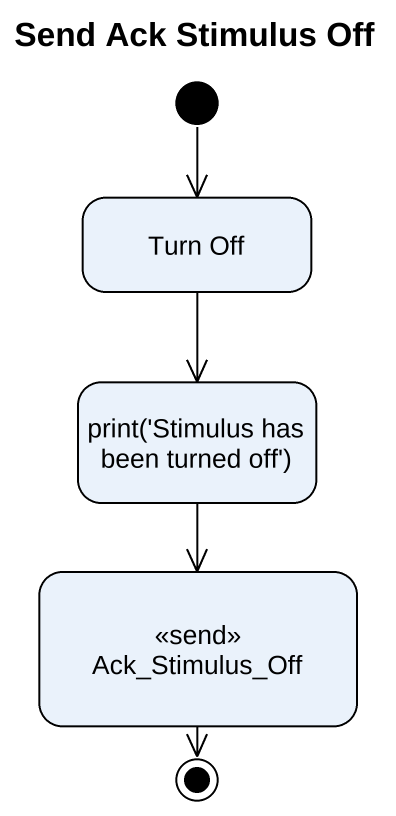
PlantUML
@startuml
title Send Ack Stimulus Off
hide empty description
state "Turn Off" as Turn_Off
state "print('Stimulus has been turned off')" as print_Stimulus_has_been
state Ack_Stimulus_Off <<send>>
[*] --> Turn_Off
Turn_Off --> print_Stimulus_has_been
print_Stimulus_has_been --> Ack_Stimulus_Off
Ack_Stimulus_Off --> [*]
@enduml
